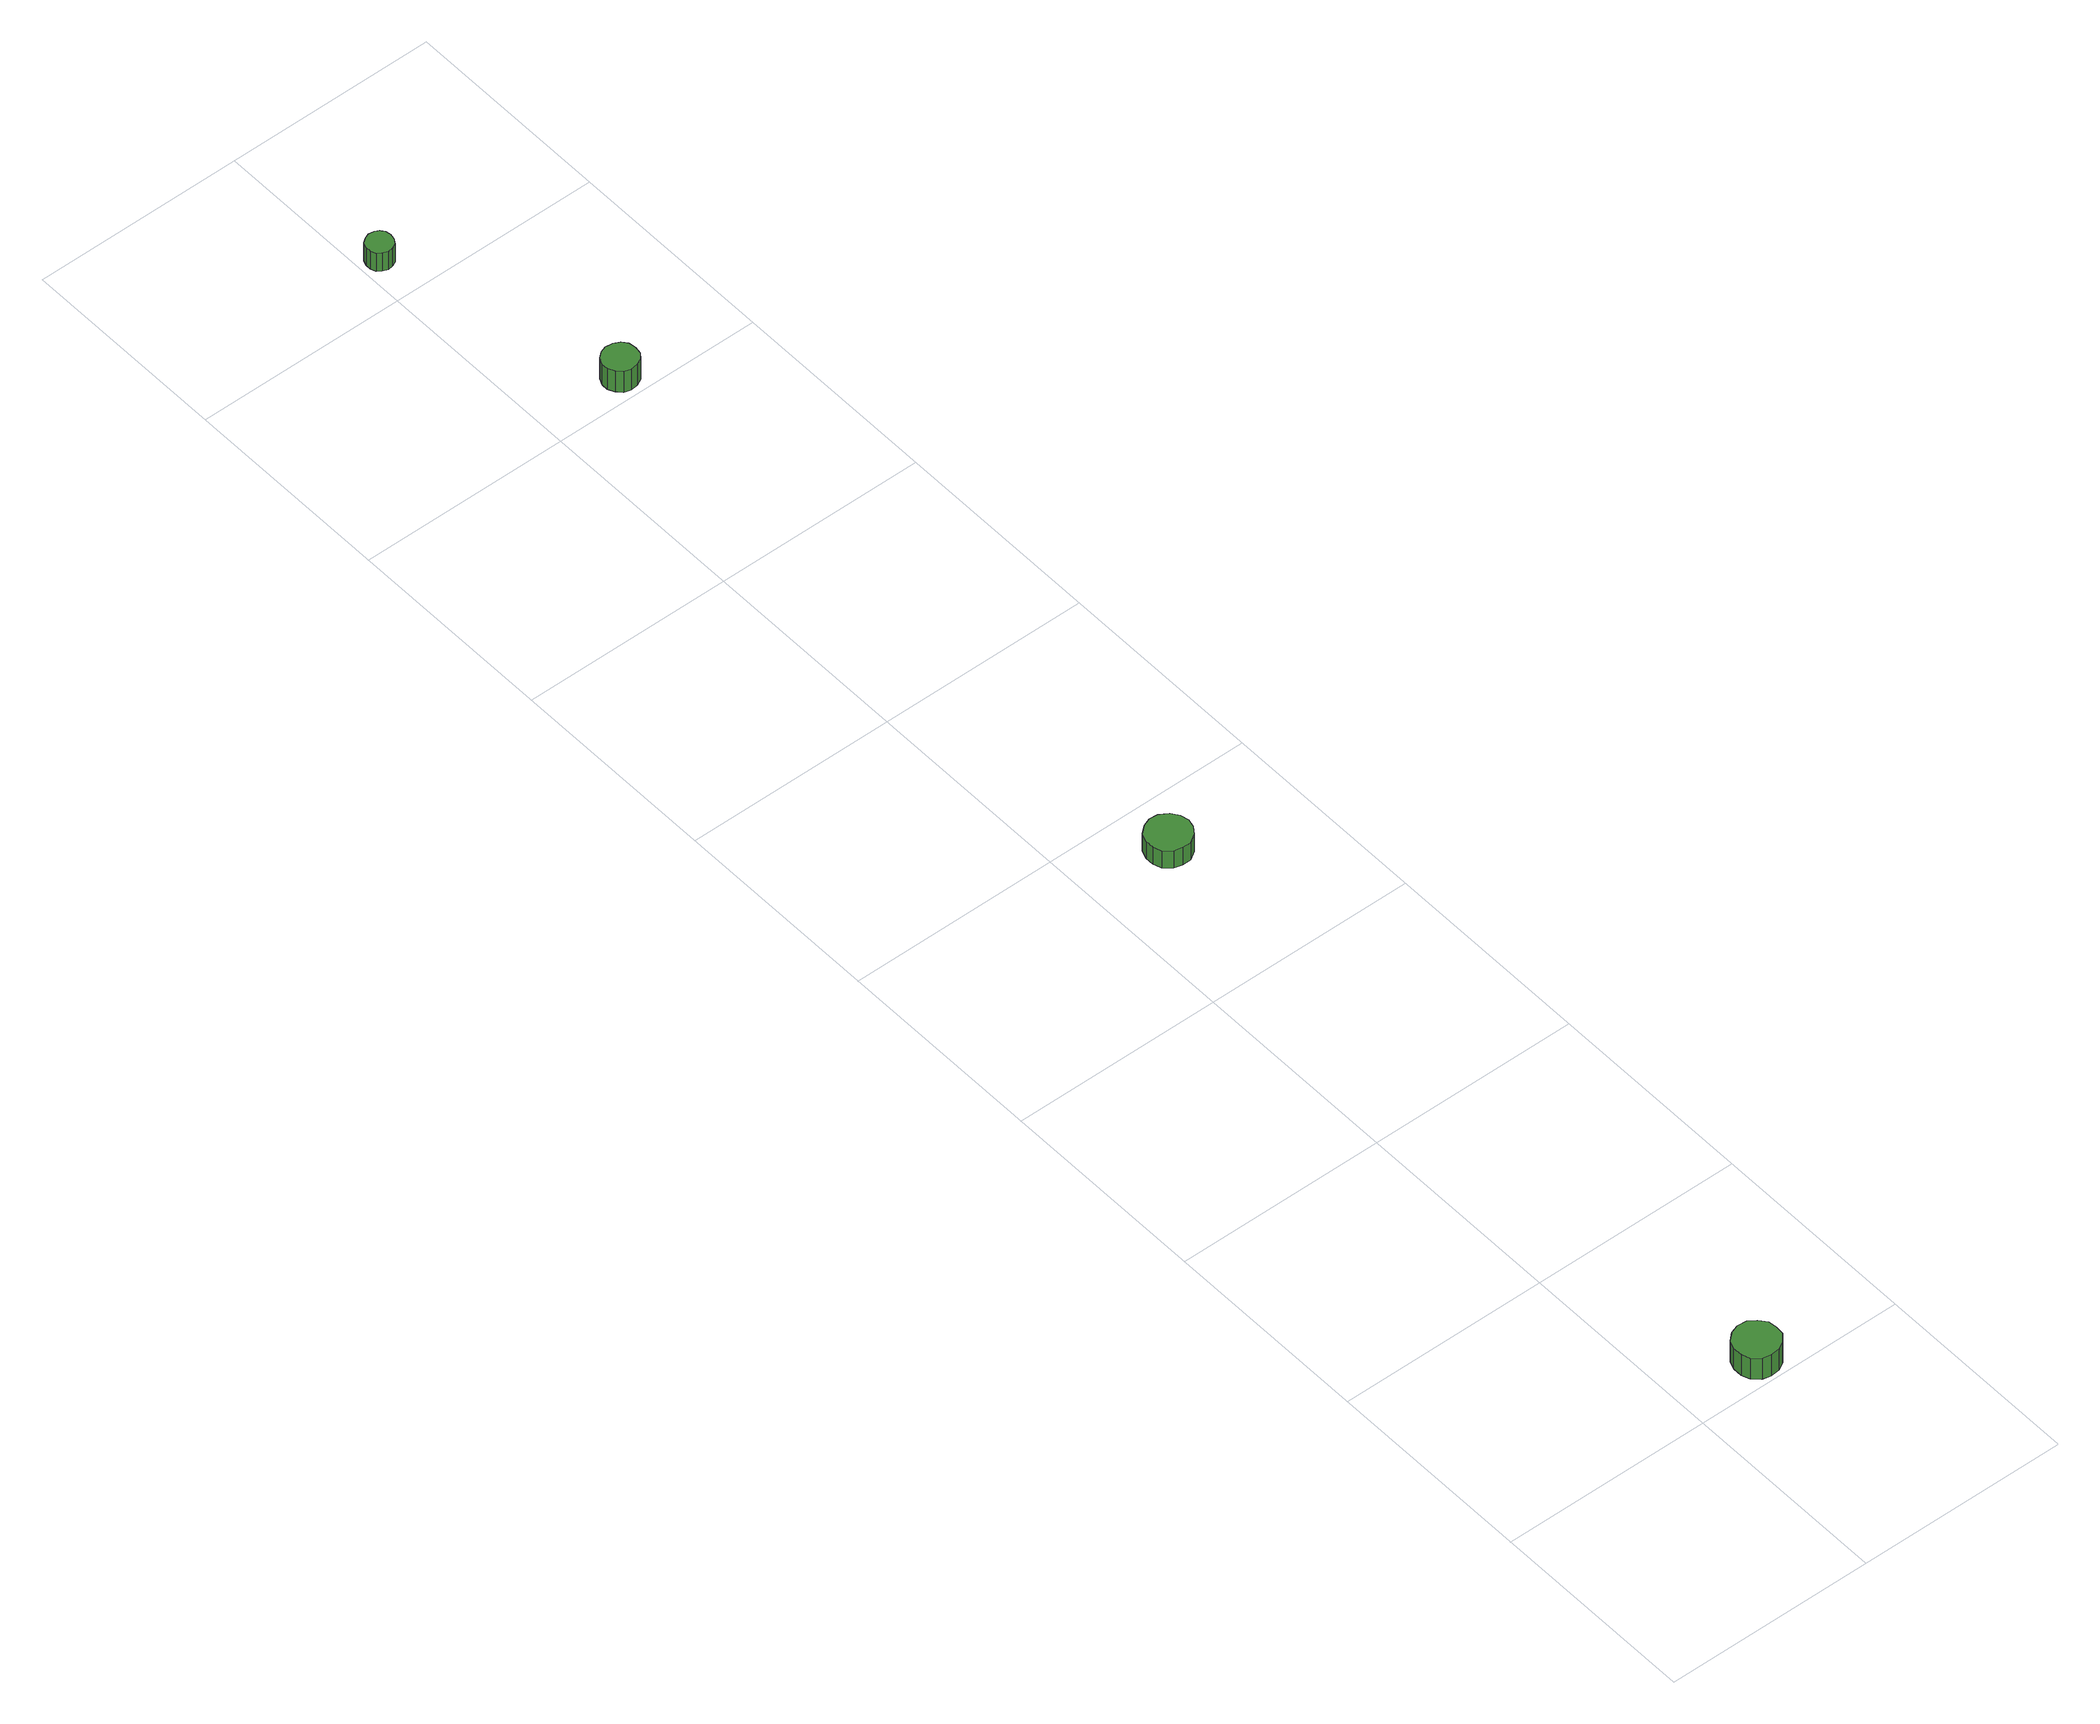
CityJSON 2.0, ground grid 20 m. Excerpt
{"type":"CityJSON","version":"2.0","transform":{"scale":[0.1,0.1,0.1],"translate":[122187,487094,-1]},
"CityObjects":{
"tree1":{"type":"SolitaryVegetationObject","attributes":{"function":"something"},"geometry":[{"type":"MultiSurface","lod":"1","boundaries":[[[0,1,2,3,4,5,6,7,8,9,10,11,12,13,14]],[[15,16,17,18,19,20,21,22,23,24,25,26,27,28,29]],[[0,29,28,1]],[[1,28,27,2]],[[2,27,26,3]],[[3,26,25,4]],[[4,25,24,5]],[[5,24,23,6]],[[6,23,22,7]],[[7,22,21,8]],[[8,21,20,9]],[[9,20,19,10]],[[10,19,18,11]],[[11,18,17,12]],[[12,17,16,13]],[[13,16,15,14]],[[14,15,29,0]]]}]},
"tree2":{"type":"SolitaryVegetationObject","attributes":{"function":"something"},"geometry":[{"type":"MultiSurface","lod":"1","boundaries":[[[30,31,32,33,34,35,36,37,38,39,40,41,42,43,44]],[[45,46,47,48,49,50,51,52,53,54,55,56,57,58,59]],[[30,59,58,31]],[[31,58,57,32]],[[32,57,56,33]],[[33,56,55,34]],[[34,55,54,35]],[[35,54,53,36]],[[36,53,52,37]],[[37,52,51,38]],[[38,51,50,39]],[[39,50,49,40]],[[40,49,48,41]],[[41,48,47,42]],[[42,47,46,43]],[[43,46,45,44]],[[44,45,59,30]]]}]},
"tree3":{"type":"SolitaryVegetationObject","attributes":{"function":"something"},"geometry":[{"type":"MultiSurface","lod":"1","boundaries":[[[60,61,62,63,64,65,66,67,68,69,70,71,72,73,74]],[[75,76,77,78,79,80,81,82,83,84,85,86,87,88,89]],[[60,89,88,61]],[[61,88,87,62]],[[62,87,86,63]],[[63,86,85,64]],[[64,85,84,65]],[[65,84,83,66]],[[66,83,82,67]],[[67,82,81,68]],[[68,81,80,69]],[[69,80,79,70]],[[70,79,78,71]],[[71,78,77,72]],[[72,77,76,73]],[[73,76,75,74]],[[74,75,89,60]]]}]},
"tree4":{"type":"SolitaryVegetationObject","attributes":{"function":"something"},"geometry":[{"type":"MultiSurface","lod":"1","boundaries":[[[90,91,92,93,94,95,96,97,98,99,100,101,102,103,104]],[[105,106,107,108,109,110,111,112,113,114,115,116,117,118,119]],[[90,119,118,91]],[[91,118,117,92]],[[92,117,116,93]],[[93,116,115,94]],[[94,115,114,95]],[[95,114,113,96]],[[96,113,112,97]],[[97,112,111,98]],[[98,111,110,99]],[[99,110,109,100]],[[100,109,108,101]],[[101,108,107,102]],[[102,107,106,103]],[[103,106,105,104]],[[104,105,119,90]]]}]}
},
"vertices":[
[98,25,27],[97,33,27],[91,40,27],[84,45,27],[75,46,27],[67,43,27],[60,37,27],[57,29,27],[57,20,27],[60,12,27],[67,6,27],[75,4,27],[84,5,27],[91,9,27],[97,16,27],[97,16,3],[91,9,3],[84,5,3],[75,4,3],[67,6,3],[60,12,3],[57,20,3],[57,29,3],[60,37,3],[67,43,3],[75,46,3],[84,45,3],[91,40,3],[97,33,3],[98,25,3],
[101,749,24],[99,757,24],[94,764,24],[86,769,24],[78,770,24],[70,767,24],[63,761,24],[60,753,24],[60,745,24],[63,737,24],[70,731,24],[78,729,24],[86,729,24],[94,734,24],[99,741,24],[99,741,4],[94,734,4],[86,729,4],[78,729,4],[70,731,4],[63,737,4],[60,745,4],[60,753,4],[63,761,4],[70,767,4],[78,770,4],[86,769,4],[94,764,4],[99,757,4],[101,749,4],
[95,1420,30],[94,1427,30],[90,1432,30],[84,1435,30],[77,1436,30],[71,1434,30],[66,1430,30],[63,1423,30],[63,1417,30],[66,1411,30],[71,1406,30],[77,1404,30],[84,1405,30],[90,1408,30],[94,1413,30],[94,1413,6],[90,1408,6],[84,1405,6],[77,1404,6],[71,1406,6],[66,1411,6],[63,1417,6],[63,1423,6],[66,1430,6],[71,1434,6],[77,1436,6],[84,1435,6],[90,1432,6],[94,1427,6],[95,1420,6],
[27,1640,29],[26,1645,29],[23,1649,29],[19,1651,29],[14,1652,29],[9,1650,29],[5,1647,29],[3,1642,29],[3,1637,29],[5,1632,29],[9,1629,29],[14,1627,29],[19,1628,29],[23,1630,29],[26,1635,29],[26,1635,8],[23,1630,8],[19,1628,8],[14,1627,8],[9,1629,8],[5,1632,8],[3,1637,8],[3,1642,8],[5,1647,8],[9,1650,8],[14,1652,8],[19,1651,8],[23,1649,8],[26,1645,8],[27,1640,8]
]}
